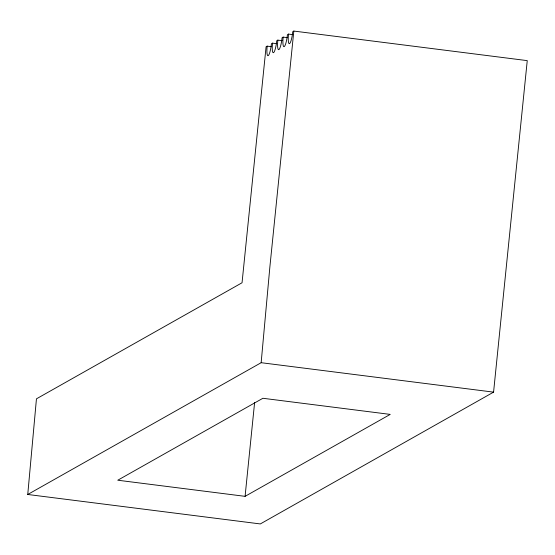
<?xml version="1.0" encoding="UTF-8"?>
<svg xmlns="http://www.w3.org/2000/svg" width="555" height="555" viewBox="0 0 555 555"><rect width="100%" height="100%" fill="white"/><g stroke="black" fill="none" stroke-linecap="round" stroke-linejoin="round"><path stroke-width="0.83" d="M292.783 34.646L288.489 34.098A10.878 1.984 -82.8 0 0 289.537 43.623A10.878 1.984 -82.8 0 0 292.756 31.691L293.831 31.066L527.25 60.627L493.575 392.135L260.316 523.934L27.75 494.477L36.45 398.83L242.049 282.759L266.088 46.745L267.156 46.148L271.45 46.689M27.75 494.477L261.155 362.699L269.862 267.045L293.831 31.066M245.081 496.343L390.221 414.398L262.897 398.275L117.764 480.221L245.081 496.343L254.613 402.541M282.113 40.668L277.826 40.127L276.751 40.744A10.878 1.984 -82.8 0 1 273.532 52.676A10.878 1.984 -82.8 0 1 272.491 43.151L276.778 43.692M288.489 34.098L287.421 34.708A10.878 1.984 -82.8 0 1 284.202 46.634A10.878 1.984 -82.8 0 1 283.154 37.116L287.448 37.657M283.154 37.116L282.093 37.712A10.878 1.984 -82.8 0 1 278.867 49.645A10.878 1.984 -82.8 0 1 277.826 40.127M272.491 43.151L271.423 43.734A10.878 1.984 -82.8 0 1 268.204 55.666A10.878 1.984 -82.8 0 1 267.156 46.148M261.155 362.699L493.575 392.135"/></g></svg>
